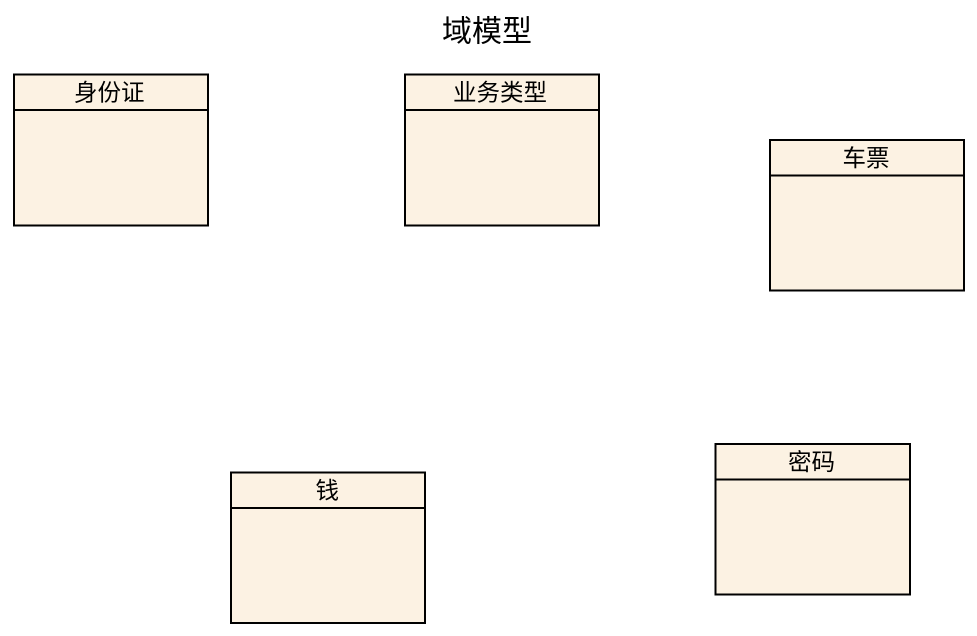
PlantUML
@startuml
title 域模型
hide circle
hide empty members
class 身份证
class 业务类型
class 车票
class 密码
class 钱
@enduml
